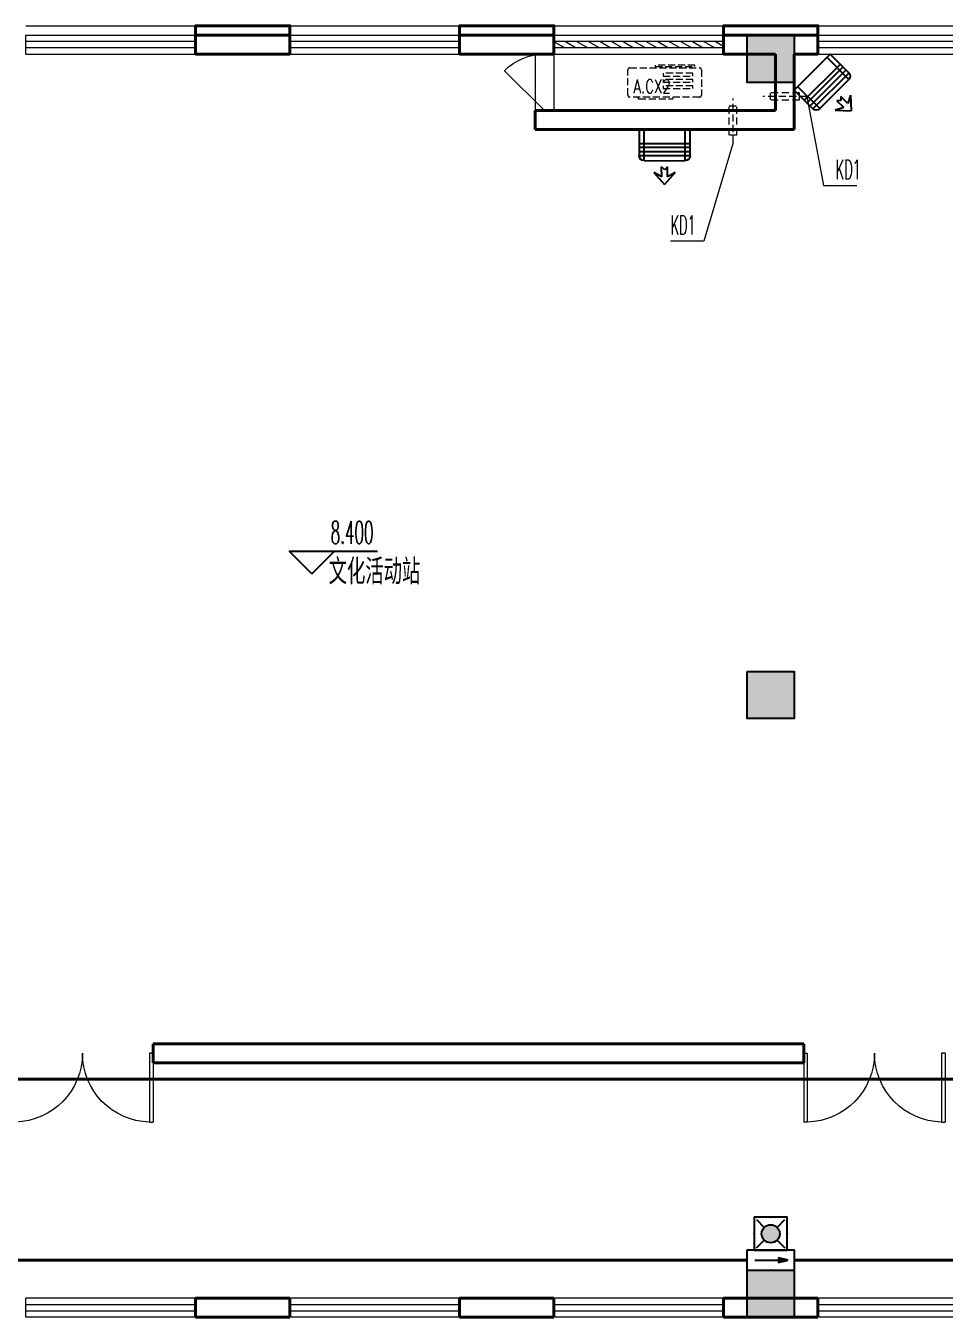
# Model space of a CAD drawing. Extents: x 491024 to 1725648, y 860327 to 1705161.
# Drawn here: x 777031 to 786781, y 1018656 to 1032356 of the extents above; entities that cross this region are included whole.
import ezdxf
from ezdxf.enums import TextEntityAlignment as Align

# ---------------------------------------------------------------- set-up
doc = ezdxf.new("R2010")
doc.units = 0
doc.header["$LTSCALE"] = 1000
doc.header["$MEASUREMENT"] = 0
doc.linetypes.add('DASH', pattern=[0.35, 0.25, -0.1])
doc.linetypes.add('HIDDEN', pattern=[0.375, 0.25, -0.125])
for name, color, linetype in [('A-AC', 8, 'Continuous'), ('DIM_ELEV', 8, 'Continuous'), ('EQUIP-照明', 3, 'Continuous'), ('PUB_TEXT', 8, 'Continuous'), ('S-COLU-HATCH', 8, 'Continuous'), ('S-COLU-LINE1', 8, 'Continuous'), ('WIRE-应急', 1, 'DASH')]:
    doc.layers.add(name, color=color, linetype=linetype)
for name, color, linetype, lineweight in [('WALL', 8, 'Continuous', 40), ('WINDOW', 8, 'Continuous', 15), ('平面-看线', 8, 'Continuous', 15), ('平面-空调室内机', 8, 'Continuous', 9), ('平面-空调预留孔', 8, 'Continuous', 15)]:
    doc.layers.add(name, color=color, linetype=linetype, lineweight=lineweight)
doc.styles.add('_TCH_DIM', font='SIMPLEX.shx', dxfattribs={"width": 0.7, "bigfont": 'GBCBIG.shx'})
doc.styles.add('_TEL_DIM', font='SIMPLEX', dxfattribs={"width": 0.8, "height": 3.5, "bigfont": 'HZTXT'})
doc.styles.get("Standard").update_dxf_attribs({"font": 'gbenor.shx', "bigfont": 'gbcbig.shx'})

# ---------------------------------------------------------------- blocks, each defined once
blk = doc.blocks.new('QER5Y5WE3')
for p, q in [((236, 408), (404, 419)), ((399, 251), (404, 419)), ((-194, 188), (-1, 388)), ((72, 389), (-156, 153)), ((292, -73), (-90, 296)), ((321, -43), (-61, 326)), ((360, -17), (-29, 359)), ((389, 14), (0, 389)), ((72, 389), (387, 86)), ((326, 383), (236, 408)), ((326, 383), (253, 308)), ((297, 307), (253, 308)), ((299, 264), (297, 307)), ((372, 340), (299, 264)), ((399, 251), (372, 340)), ((194, -188), (-194, 188)), ((387, 86), (159, -151)), ((388, 13), (194, -188))]:
    blk.add_line(p, q)
for centre, start, end in [((36, 352), 46.0154, 136.0154), ((351, 49), 316.0154, 46.0154)]:
    blk.add_arc(centre, 51.3, start, end)
blk = doc.blocks.new('ferre')
at = {"layer": '平面-空调预留孔', "linetype": 'DASH', "ltscale": 0.3}
for p, q in [((93393, 115403), (93393, 115393)), ((93403, 115383), (93756, 115383)), ((93766, 115393), (93766, 115403))]:
    blk.add_line(p, q, dxfattribs=at)
blk.add_lwpolyline([(94046, 115403), (93306, 115403, -0.414214), (93286, 115423), (93286, 115693, -0.414214), (93306, 115713), (94046, 115713, -0.414214), (94066, 115693), (94066, 115423, -0.414214)], format="xyb", close=True, dxfattribs=at)
for points in [[(93997, 115743), (93577, 115743), (93577, 115727), (93997, 115727)], [(93975, 115655), (93660, 115655), (93660, 115626), (93975, 115626)], [(93975, 115589), (93660, 115589), (93660, 115560), (93975, 115560)], [(93975, 115523), (93660, 115523), (93660, 115494), (93975, 115494)]]:
    blk.add_lwpolyline(points, close=True, dxfattribs=at)
for centre, start, end in [((93403, 115393), 180, 270), ((93756, 115393), 270, 0)]:
    blk.add_arc(centre, 10, start, end, dxfattribs=at)
at = {"layer": '平面-空调预留孔', "linetype": 'DASH', "ltscale": 0.3, "style": '_TCH_DIM', "width": 0.705882}
blk.add_text('A.CX2', height=146.9, dxfattribs=at).set_placement((93345, 115443))
blk = doc.blocks.new('fergve')
blk.add_blockref('ferre', (25670, -60416))
blk = doc.blocks.new('dongkong')
at = {"layer": '平面-空调预留孔', "linetype": 'HIDDEN', "ltscale": 0.3}
for p, q in [((-603796, 210900), (-603796, 210431)), ((-603836, 210821), (-603836, 210511)), ((-603836, 210821), (-603756, 210821)), ((-603756, 210821), (-603756, 210511))]:
    blk.add_line(p, q, dxfattribs=at)
blk.add_lwpolyline([(-603756, 210511), (-603836, 210511)], dxfattribs=at)
blk = doc.blocks.new('rewerwer')
at = {"layer": 'S-COLU-HATCH'}
h = blk.add_hatch(color=256, dxfattribs=at)
h.dxf.hatch_style = 1
h.paths.add_polyline_path([(1318338, 1151056), (1318838, 1151056), (1318838, 1150556), (1318338, 1150556)])
h = blk.add_hatch(color=256, dxfattribs=at)
h.dxf.hatch_style = 1
h.paths.add_polyline_path([(1318338, 1144306), (1318838, 1144306), (1318838, 1143806), (1318338, 1143806)])
h = blk.add_hatch(color=256, dxfattribs=at)
h.dxf.hatch_style = 1
h.paths.add_polyline_path([(1318338, 1137956), (1318838, 1137956), (1318838, 1137456), (1318338, 1137456)])
at = {"layer": 'S-COLU-LINE1'}
for points in [[(1318338, 1151056), (1318838, 1151056), (1318838, 1150556), (1318338, 1150556)], [(1318338, 1144306), (1318838, 1144306), (1318838, 1143806), (1318338, 1143806)], [(1318338, 1137956), (1318838, 1137956), (1318838, 1137456), (1318338, 1137456)]]:
    blk.add_lwpolyline(points, close=True, dxfattribs=at)
blk = doc.blocks.new('$DorLib2D$00000002')
for p, q in [((-0.5, 0), (-0.5, 0.4875)), ((-0.475, 0.4875), (-0.5, 0.4875)), ((-0.475, 0), (-0.475, 0.4875)), ((0.475, 0), (0.475, 0.4875)), ((0.475, 0.4875), (0.5, 0.4875)), ((0.5, 0), (0.5, 0.4875)), ((-0.5, 0), (-0.475, 0)), ((0.5, 0), (0.475, 0))]:
    blk.add_line(p, q)
at = {"lineweight": 13}
for centre, start, end in [((-0.4875, 0), 0, 88.53072), ((0.4875, 0), 91.46928, 180)]:
    blk.add_arc(centre, 0.4875, start, end, dxfattribs=at)
blk = doc.blocks.new('$WINLIB2D$00000001')
at = {"color": 0}
for points in [[(-0.5, 0.5), (-0.5, -0.5)], [(-0.5, 0.5), (0.5, 0.5)], [(0.5, -0.5), (0.5, 0.5)], [(0.5, 0.1667), (-0.5, 0.1667)], [(0.5, -0.1667), (-0.5, -0.1667)], [(-0.5, -0.5), (0.5, -0.5)]]:
    blk.add_lwpolyline(points, dxfattribs=at)
blk = doc.blocks.new('$WINLIB2D$00000039')
at = {"color": 0}
for points in [[(-0.5, 0.5), (-0.5, -0.5)], [(0.5, 0.5), (-0.5, 0.5)], [(0.5, -0.5), (0.5, 0.5)], [(-0.5, 0.1667), (0.5, 0.1667)], [(-0.3839, -0.1667), (-0.448, 0.1667)], [(-0.3159, -0.1667), (-0.38, 0.1667)], [(-0.2479, -0.1667), (-0.312, 0.1667)], [(-0.1799, -0.1667), (-0.244, 0.1667)], [(-0.1119, -0.1667), (-0.176, 0.1667)], [(-0.0439, -0.1667), (-0.108, 0.1667)], [(0.0241, -0.1667), (-0.04, 0.1667)], [(0.0921, -0.1667), (0.028, 0.1667)], [(0.16, -0.1667), (0.0959, 0.1667)], [(0.228, -0.1667), (0.1639, 0.1667)], [(0.296, -0.1667), (0.2319, 0.1667)], [(0.364, -0.1667), (0.2999, 0.1667)], [(0.432, -0.1667), (0.3679, 0.1667)], [(0.5, -0.1667), (0.4359, 0.1667)], [(-0.4519, -0.1667), (-0.5, 0.0836)], [(-0.5, -0.1667), (0.5, -0.1667)], [(0.5, -0.5), (-0.5, -0.5)]]:
    blk.add_lwpolyline(points, dxfattribs=at)
blk = doc.blocks.new('$DorLib2D$00000114')
at = {"color": 0}
blk.add_line((0.5, 0), (-0.207, 0.707), dxfattribs=at)
blk.add_arc((0.5, 0), 1, 135, 180, dxfattribs=at)
blk = doc.blocks.new('ASDFASDFAHHH')
at = {"layer": 'DIM_ELEV', "color": 8}
for p, q in [((1313720.2, 990925.3), (1313480.2, 991165.3)), ((1313480.2, 991165.3), (1314415.5, 991165.3)), ((1313720.2, 990925.3), (1313960.2, 991165.3))]:
    blk.add_line(p, q, dxfattribs=at)
at = {"layer": 'WALL', "color": 8}
for p, q in [((1313487.7, 996639.4), (1312487.7, 996639.4)), ((1312487.7, 996639.4), (1312487.7, 996439.4)), ((1313487.7, 996439.4), (1313487.7, 996639.4)), ((1316187.7, 996639.4), (1315287.7, 996639.4)), ((1315287.7, 996639.4), (1315287.7, 996439.4)), ((1316287.7, 996639.4), (1316187.7, 996639.4)), ((1316287.7, 996439.4), (1316287.7, 996639.4)), ((1318737.7, 996639.4), (1318087.7, 996639.4)), ((1318087.7, 996639.4), (1318087.7, 996439.4)), ((1319087.7, 996639.4), (1318737.7, 996639.4)), ((1319087.7, 996439.4), (1319087.7, 996639.4)), ((1312487.7, 996439.4), (1313487.7, 996439.4)), ((1315287.7, 996439.4), (1316087.7, 996439.4)), ((1316087.7, 996439.4), (1316287.7, 996439.4)), ((1318087.7, 996439.4), (1318637.7, 996439.4)), ((1318637.7, 995839.4), (1318637.7, 996439.4)), ((1318837.7, 995639.4), (1318837.7, 996439.4)), ((1318837.7, 996439.4), (1319087.7, 996439.4)), ((1316287.7, 995839.4), (1316087.7, 995839.4)), ((1316087.7, 995839.4), (1316087.7, 995639.4)), ((1316287.7, 995839.4), (1318637.7, 995839.4)), ((1316087.7, 995639.4), (1318837.7, 995639.4)), ((1318937.7, 985939.4), (1312037.7, 985939.4)), ((1312037.7, 985939.4), (1312037.7, 985739.4)), ((1318937.7, 985739.4), (1318937.7, 985939.4)), ((1312037.7, 985739.4), (1318937.7, 985739.4)), ((1313487.9, 983239.4), (1312487.7, 983239.4)), ((1312487.7, 983239.4), (1312487.7, 983039.4)), ((1313487.9, 983039.4), (1313487.9, 983239.4)), ((1316287.9, 983239.4), (1315287.9, 983239.4)), ((1315287.9, 983239.4), (1315287.9, 983039.4)), ((1316287.9, 983039.4), (1316287.9, 983239.4)), ((1319087.7, 983239.4), (1318087.9, 983239.4)), ((1318087.9, 983239.4), (1318087.9, 983039.4)), ((1319087.7, 983039.4), (1319087.7, 983239.4)), ((1312487.7, 983039.4), (1313487.9, 983039.4)), ((1315287.9, 983039.4), (1316287.9, 983039.4)), ((1318087.9, 983039.4), (1319087.7, 983039.4))]:
    blk.add_line(p, q, dxfattribs=at)
for points in [[(1313487.7, 996639.4), (1313487.7, 996739.4), (1312487.7, 996739.4), (1312487.7, 996639.4)], [(1316287.7, 996639.4), (1316287.7, 996739.4), (1315287.7, 996739.4), (1315287.7, 996639.4)], [(1319087.7, 996639.4), (1319087.7, 996739.4), (1318087.7, 996739.4), (1318087.7, 996639.4)]]:
    blk.add_lwpolyline(points, dxfattribs=at)
at = {"layer": 'WINDOW', "color": 8}
for p, q in [((1316087.7, 996439.4), (1316087.7, 995839.4)), ((1316287.7, 996439.4), (1316287.7, 995839.4))]:
    blk.add_line(p, q, dxfattribs=at)
at = {"layer": '平面-看线', "color": 8}
for points in [[(1310687.7, 996739.4), (1312487.7, 996739.4)], [(1313487.7, 996739.4), (1315287.7, 996739.4)], [(1316287.7, 996739.4), (1318087.7, 996739.4)], [(1319087.7, 996739.4), (1320887.7, 996739.4)]]:
    blk.add_lwpolyline(points, dxfattribs=at)
at = {"layer": '平面-空调预留孔', "color": 8}
for p, q in [((1318971.9, 995989.4), (1319146, 995045.1)), ((1318971.9, 995989.4), (1319146, 995045.1)), ((1318971.9, 995989.4), (1319146, 995045.1)), ((1318971.9, 995989.4), (1319146, 995045.1)), ((1318187.7, 995500.3), (1317878.1, 994456.3)), ((1318187.7, 995500.3), (1317878.1, 994456.3)), ((1318187.7, 995500.3), (1317878.1, 994456.3)), ((1318187.7, 995500.3), (1317878.1, 994456.3)), ((1319146, 995045.1), (1319500.6, 995045.1)), ((1317878.1, 994456.3), (1317523.4, 994456.3))]:
    blk.add_line(p, q, dxfattribs=at)
at = {"layer": 'A-AC', "color": 8, "linetype": 'ByBlock', "xscale": -1}
for p, rotation in [((1319028.6, 996248.5), 181.0153936611568), ((1317462.7, 995639.4), 136.0153936611567)]:
    blk.add_blockref('QER5Y5WE3', p, dxfattribs=dict(at, rotation=rotation))
at = {"layer": 'S-COLU-LINE1', "color": 8}
blk.add_blockref('rewerwer', (0, -154416.7), dxfattribs=at)
at = {"layer": 'WINDOW', "color": 8}
for name, p, xscale, yscale, zscale, rotation in [('$WINLIB2D$00000001', (1311587.7, 996539.4), 1800, -200, 1800, 359.9999999999778), ('$WINLIB2D$00000001', (1314387.7, 996539.4), 1800, -200, 1800, 359.9999999999778), ('$WINLIB2D$00000039', (1317187.7, 996539.4), -1800, -200, -1800, 359.9999999999895), ('$WINLIB2D$00000001', (1319987.7, 996539.4), 1800, -200, 1800, 359.9999999999869), ('$DorLib2D$00000114', (1316187.7, 996139.4), 600, -600, 600, 269.9999999999833), ('$DorLib2D$00000002', (1311287.7, 985839.4), 1500, -1500, 1500, 359.9999999999115), ('$DorLib2D$00000002', (1319687.7, 985839.4), 1500, -1500, 1500, 359.9999999999115), ('$WINLIB2D$00000001', (1311587.7, 983139.4), 1800, -200, 1800, 179.9999999999983), ('$WINLIB2D$00000001', (1314387.9, 983139.4), 1800, -200, 1800, 179.9999999999983), ('$WINLIB2D$00000001', (1317187.9, 983139.4), 1800, -200, 1800, 179.9999999999983), ('$WINLIB2D$00000001', (1319987.7, 983139.4), 1800, -200, 1800, 179.9999999999983)]:
    blk.add_blockref(name, p, dxfattribs=dict(at, xscale=xscale, yscale=yscale, zscale=zscale, rotation=rotation))
at = {"layer": '平面-空调室内机', "color": 8, "ltscale": 0.3, "xscale": -1, "rotation": 270}
blk.add_blockref('dongkong', (1108072, 1599785.5), dxfattribs=at)
at = {"layer": '平面-空调室内机', "color": 8, "ltscale": 0.3, "rotation": 180}
blk.add_blockref('dongkong', (714391.7, 1206400.2), dxfattribs=at)
at = {"layer": '平面-空调预留孔', "color": 8}
blk.add_blockref('fergve', (1198116.8, 940996.8), dxfattribs=at)
at = {"layer": 'PUB_TEXT', "color": 8, "style": '_TCH_DIM', "width": 0.494118}
for s, height, p in [('KD1', 204, (1319275, 995113.7)), ('KD1', 204, (1317523.4, 994524.9)), ('8.400', 238, (1313921.1, 991245.4))]:
    blk.add_text(s, height=height, dxfattribs=at).set_placement(p)
at = {"layer": 'PUB_TEXT', "color": 8}
blk.add_text('文化活动站', height=270.07, dxfattribs=at).set_placement((1313899.3, 990813.7))
blk = doc.blocks.new('$equip$00002540')
blk.add_hatch(color=256).paths.add_polyline_path([(0.24, 0.372), (0.24, 0.228), (0.528, 0.3)])
for p, q in [((-0.72, 0.6), (-0.72, 0)), ((0.72, 0.6), (-0.72, 0.6)), ((0.72, 0), (0.72, 0.6)), ((-0.72, 0), (0.72, 0)), ((0.24, 0.372), (0.24, 0.228)), ((0.528, 0.3), (0.24, 0.372)), ((0.24, 0.228), (0.528, 0.3))]:
    blk.add_line(p, q)
at = {"color": 7}
blk.add_line((-0.48, 0.3), (0.48, 0.3), dxfattribs=at)
at = {"const_width": 0.04}
blk.add_lwpolyline([(-0.72, 0.6), (-0.72, 0), (0.72, 0), (0.72, 0.6), (-0.72, 0.6), (-0.72, 0)], dxfattribs=at)
for p in [(0, 0.6), (-0.72, 0.3), (0, 0), (0.72, 0.3)]:
    blk.add_point(p)
at = {"color": 7, "style": '_TEL_DIM', "flags": 1}
blk.add_attdef('A', text='', height=0.00002, dxfattribs=at).set_placement((0, 0), align=Align.MIDDLE_CENTER)
blk = doc.blocks.new('$equip$00002604')
blk.add_hatch(color=256).paths.add_polyline_path([(0.275, 0.5, 1), (-0.274, 0.5, 1)])
for p, q in [((-0.429, 0.929), (-0.194, 0.694)), ((0.194, 0.694), (0.429, 0.929)), ((-0.429, 0.071), (-0.194, 0.306)), ((0.194, 0.306), (0.429, 0.071))]:
    blk.add_line(p, q)
at = {"const_width": 0.04}
blk.add_lwpolyline([(-0.5, 1), (-0.5, 0), (0.5, 0), (0.5, 1), (-0.5, 1), (-0.5, 0)], dxfattribs=at)
blk.add_lwpolyline([(-0.5, 1), (-0.5, 0), (0.5, 0), (0.5, 1)], close=True)
blk.add_circle((0, 0.5), 0.275)
for p in [(0, 1), (-0.5, 0.5), (0.5, 0.5), (0, 0)]:
    blk.add_point(p)
at = {"color": 7, "style": '_TEL_DIM', "flags": 1}
blk.add_attdef('A', text='', height=0.000025, dxfattribs=at).set_placement((0, 0), align=Align.MIDDLE_CENTER)

msp = doc.modelspace()

# ---------------------------------------------------------------- linework, layer by layer
at = {"layer": 'WIRE-应急', "const_width": 35}
for points in [[(770322.4, 1021181.1), (789556, 1021181.1)], [(784679, 1019261.1), (776783, 1019261.1)], [(785183, 1019261.1), (790720.2, 1019261.1)]]:
    msp.add_lwpolyline(points, dxfattribs=at)

# ---------------------------------------------------------------- block references
at = {"layer": 'EQUIP-照明', "xscale": 350, "yscale": 350, "zscale": 350}
for name, p in [('$equip$00002604', (784931, 1019366.1)), ('$equip$00002540', (784931, 1019156.1))]:
    msp.add_blockref(name, p, dxfattribs=at)
at = {"layer": 'WALL'}
msp.add_blockref('ASDFASDFAHHH', (-533656.7, 35616.7), dxfattribs=at)

doc.saveas('drawing.dxf')
